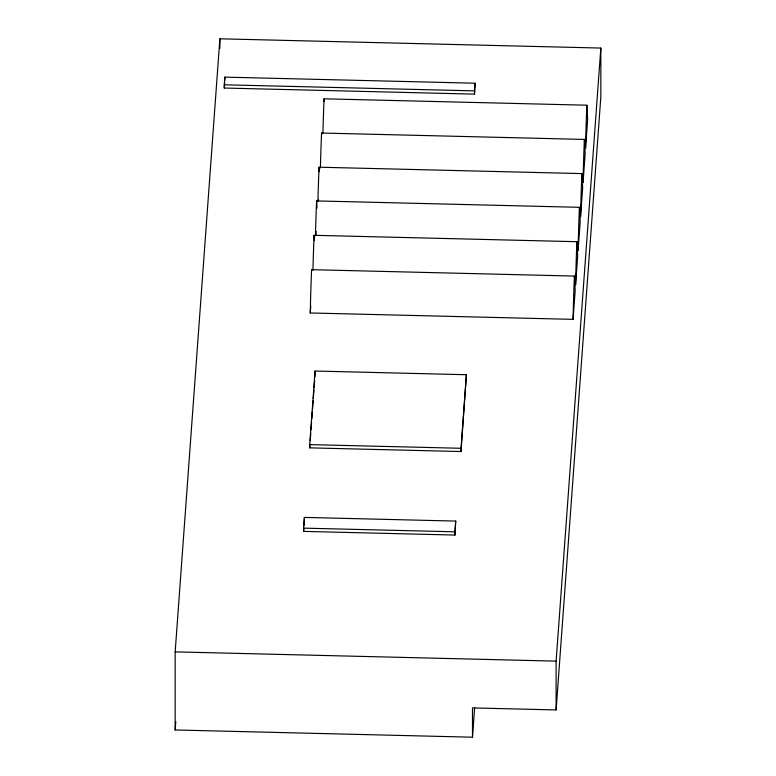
<?xml version="1.0" encoding="UTF-8"?>
<svg xmlns="http://www.w3.org/2000/svg" width="776" height="776" viewBox="0 0 776 776"><rect width="100%" height="100%" fill="white"/><g stroke="black" fill="none" stroke-linecap="round" stroke-linejoin="round"><path stroke-width="1.16" d="M175.163 651.869L219.889 38.8L600.837 48.063L600.837 96.874L556.111 709.943L472.487 707.916L472.487 737.2L175.163 729.973L175.163 651.869L556.111 661.133L600.837 48.063M175.163 729.973L175.783 721.505M224.274 84.788L224.836 77.125L475.067 83.207L474.514 94.129L224.274 88.037L224.274 84.788L474.514 90.87L475.067 83.207M224.274 88.037L224.681 82.566M310.255 312.97A75.35 2.59 -88.6 0 1 311.593 269.679L574.405 276.072L575.181 290.36L573.066 319.363L310.255 312.97L310.778 305.715M315.929 235.147L316.191 231.529M318.393 201.43L318.519 199.616M303.62 528.136L304.396 517.408L455.716 521.084L454.94 535.062L303.62 531.385L303.62 528.136L454.94 531.812L455.716 521.084M309.711 444.609L315.075 371.035L466.395 374.721L461.031 451.545L309.711 447.859L309.711 444.609L461.031 448.285L466.395 374.721M303.62 531.385L303.794 528.999M304.056 525.43L304.396 517.408M309.711 447.859L309.973 444.241M310.235 440.623L310.769 433.386M311.03 429.768L311.554 422.532M311.826 418.914L312.35 411.678M312.524 409.272L313.145 400.823M313.32 398.418L313.931 389.969M314.115 387.554L314.639 380.318M314.901 376.7L315.075 371.035M472.487 737.2L474.631 707.722M322.932 132.774A75.35 2.59 -88.6 0 1 324.058 98.814L586.869 105.206L587.645 119.485L585.531 148.488A75.35 2.59 -88.6 0 1 586.869 105.206M320.41 167.926A75.35 2.59 -88.6 0 1 321.565 133.036L584.377 139.428L585.153 153.706L583.038 182.709A75.35 2.59 -88.6 0 1 584.377 139.428M317.937 201.178A75.35 2.59 -88.6 0 1 319.062 167.209L581.884 173.601L582.66 187.889L580.545 216.892A75.35 2.59 -88.6 0 1 581.884 173.601M315.454 235.826A75.35 2.59 -88.6 0 1 316.608 200.926L579.42 207.318L580.196 221.606L578.081 250.609A75.35 2.59 -88.6 0 1 579.42 207.318M312.951 270.213A75.35 2.59 -88.6 0 1 314.096 235.312L576.908 241.705L577.693 255.983L575.579 284.986A75.35 2.59 -88.6 0 1 576.908 241.705M324.058 98.814L324.203 101.491M321.565 133.036L321.662 134.82M319.062 167.209L319.314 171.671M316.608 200.926L316.996 208.075M314.096 235.312L314.387 240.667M311.593 269.679L311.642 270.572M556.111 661.133L556.111 709.943M474.514 90.87L474.514 94.129M461.031 448.285L461.031 451.545M454.94 531.812L454.94 535.062M224.836 77.125L224.836 80.374M219.889 38.8L219.889 48.442M573.066 319.363A75.35 2.59 -88.6 0 1 574.405 276.072"/></g></svg>
